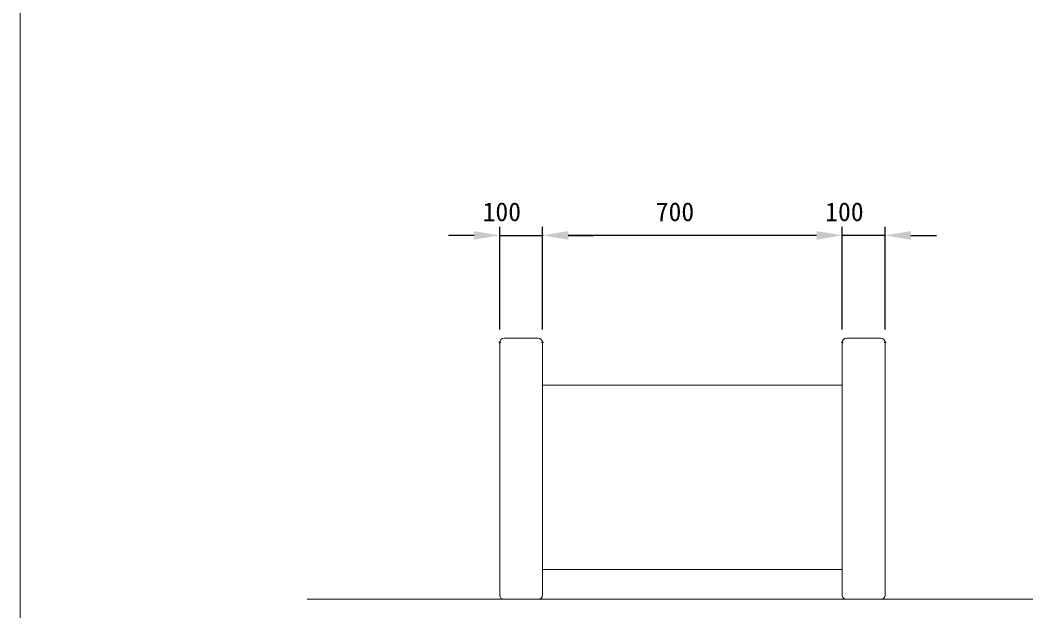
# Model space of a CAD drawing. Units: millimetres, scale not verified. Extents: x -203 to 203, y -143 to 143.
# Drawn here: x -198 to -80.6, y -71.9 to -2.9 of the extents above; entities that cross this region are included whole.
import ezdxf
from ezdxf.enums import TextEntityAlignment as Align

# ---------------------------------------------------------------- set-up
doc = ezdxf.new("R2010")
doc.units = ezdxf.units.MM
doc.header["$LTSCALE"] = 0.5
doc.header["$PDMODE"] = 32
doc.header["$PDSIZE"] = 0.1
for name, color, linetype, lineweight in [('0-1_DIMENSION_LINES$02_DIMENSI', 7, 'Continuous', 25), ('0-3_DIMENSION_LINES$03_LINES', 7, 'Continuous', 18), ('0-4_DIMENSION_LINES$04_SUB_LIN', 4, 'Continuous', 18), ('0-7_図面_FORMAT$01_WAKU$OUT_LINE', 6, 'Continuous', 18)]:
    doc.layers.add(name, color=color, linetype=linetype, lineweight=lineweight)
doc.layers.add('0-2_DEFPOINTS', color=7, linetype='Continuous')
doc.styles.add('ＭＳ ゴシック', font='')
doc.styles.get('ＭＳ ゴシック').set_extended_font_data('MS Gothic')

# ---------------------------------------------------------------- blocks, each defined once
blk = doc.blocks.new('D5')
at = {"layer": '0-1_DIMENSION_LINES$02_DIMENSI'}
for p, q in [((216, 219), (216, 243)), ((226, 219), (226, 243)), ((210, 241), (204.001, 241)), ((226, 241), (216, 241)), ((232, 241), (237.999, 241))]:
    blk.add_line(p, q, dxfattribs=at)
for points in [[(210, 240), (210, 242), (216, 241)], [(232, 242), (232, 240), (226, 241)]]:
    blk.add_solid(points, dxfattribs=at)
at = {"layer": '0-2_DEFPOINTS'}
for p in [(216, 241), (216, 216), (226, 216)]:
    blk.add_point(p, dxfattribs=at)
at = {"layer": '0-1_DIMENSION_LINES$02_DIMENSI', "style": 'ＭＳ ゴシック'}
blk.add_text('100', height=4.399, dxfattribs=at).set_placement((212, 243), align=Align.BOTTOM_LEFT)
blk = doc.blocks.new('D6')
at = {"layer": '0-1_DIMENSION_LINES$02_DIMENSI'}
for p, q in [((136, 219), (136, 243)), ((146, 219), (146, 243)), ((130, 241), (124.001, 241)), ((136, 241), (146, 241)), ((152, 241), (157.999, 241))]:
    blk.add_line(p, q, dxfattribs=at)
for points in [[(130, 240), (130, 242), (136, 241)], [(152, 242), (152, 240), (146, 241)]]:
    blk.add_solid(points, dxfattribs=at)
at = {"layer": '0-2_DEFPOINTS'}
for p in [(146, 241), (136, 216), (146, 216)]:
    blk.add_point(p, dxfattribs=at)
at = {"layer": '0-1_DIMENSION_LINES$02_DIMENSI', "style": 'ＭＳ ゴシック'}
blk.add_text('100', height=4.399, dxfattribs=at).set_placement((132, 243), align=Align.BOTTOM_LEFT)
blk = doc.blocks.new('D7')
at = {"layer": '0-1_DIMENSION_LINES$02_DIMENSI'}
for p, q in [((146, 219), (146, 243)), ((216, 219), (216, 243)), ((210, 241), (152, 241))]:
    blk.add_line(p, q, dxfattribs=at)
for points in [[(152, 242), (152, 240), (146, 241)], [(210, 240), (210, 242), (216, 241)]]:
    blk.add_solid(points, dxfattribs=at)
at = {"layer": '0-2_DEFPOINTS'}
for p in [(146, 241), (146, 216), (216, 216)]:
    blk.add_point(p, dxfattribs=at)
at = {"layer": '0-1_DIMENSION_LINES$02_DIMENSI', "style": 'ＭＳ ゴシック'}
blk.add_text('700', height=4.399, dxfattribs=at).set_placement((172.429, 243), align=Align.BOTTOM_LEFT)

msp = doc.modelspace()

# ---------------------------------------------------------------- linework, layer by layer
at = {"layer": '0-3_DIMENSION_LINES$03_LINES'}
for p, q in [((-142, -40.5), (-142, -70)), ((-137.5, -40), (-141.5, -40)), ((-137, -70), (-137, -40.5)), ((-102, -70), (-102, -40.5)), ((-101.5, -40), (-97.5, -40)), ((-97, -40.5), (-97, -70)), ((-102, -45.5), (-137, -45.5)), ((-164.5, -70.5), (168, -70.5)), ((-141.5, -70.5), (-137.5, -70.5)), ((-97.5, -70.5), (-101.5, -70.5))]:
    msp.add_line(p, q, dxfattribs=at)
for centre, start, end in [((-141.5, -40.5), 90, 180), ((-137.5, -40.5), 0, 90), ((-101.5, -40.5), 90, 180), ((-97.5, -40.5), 0, 90), ((-141.5, -70), 180, 270), ((-137.5, -70), 270, 0), ((-101.5, -70), 180, 270), ((-97.5, -70), 270, 0)]:
    msp.add_arc(centre, 0.5, start, end, dxfattribs=at)
at = {"layer": '0-4_DIMENSION_LINES$04_SUB_LIN'}
msp.add_line((-137, -67), (-102, -67), dxfattribs=at)
at = {"layer": '0-7_図面_FORMAT$01_WAKU$OUT_LINE'}
msp.add_line((-198, 138), (-198, -138), dxfattribs=at)

# ---------------------------------------------------------------- block references
at = {"layer": '0-1_DIMENSION_LINES$02_DIMENSI', "xscale": 0.5, "yscale": 0.5}
for name in ['D6', 'D7', 'D5']:
    msp.add_blockref(name, (-210, -148.5), dxfattribs=at)

doc.saveas('drawing.dxf')
